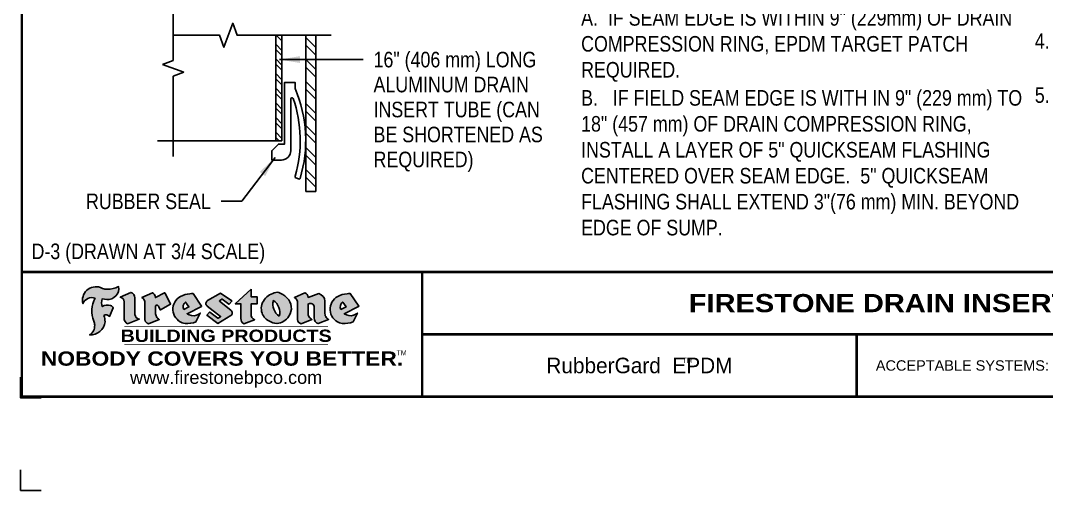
# Model space of a CAD drawing. Header units: inches. Extents: x 277.4 to 297.5, y 131.3 to 148.
# Drawn here: x 277.45 to 289.81, y 131.26 to 136.92 of the extents above; entities that cross this region are included whole.
import ezdxf
from ezdxf.enums import TextEntityAlignment as Align

# ---------------------------------------------------------------- set-up
doc = ezdxf.new("R2010")
doc.units = ezdxf.units.IN
doc.header["$MEASUREMENT"] = 0
doc.layers.get('0').update_dxf_attribs({"linetype": 'CONTINUOUS'})
doc.layers.get('DEFPOINTS').update_dxf_attribs({"linetype": 'CONTINUOUS'})
for name, color, linetype in [('FSBP-ACCESSORY-FIRESTONE', 7, 'CONTINUOUS'), ('FSBP-ACCESSORY-OTHER', 7, 'CONTINUOUS'), ('FSBP-ANNO-NOTE', 7, 'CONTINUOUS'), ('FSBP-TTLB', 7, 'CONTINUOUS'), ('FSBP-TTLB-BORDER', 7, 'CONTINUOUS'), ('FSBP-TTLB-TEXT', 7, 'CONTINUOUS')]:
    doc.layers.add(name, color=color, linetype=linetype)
doc.styles.add('FSBP_ARIAL', font='arial.ttf')
doc.styles.add('FSBP_ARIAL_BOLD', font='')
doc.styles.add('FSBP_ARIAL_NAR', font='ARIALN.TTF')
doc.styles.add('FSBP_BANKGOTHIC', font='bgothm.ttf')
doc.styles.get('FSBP_ARIAL_BOLD').set_extended_font_data('Arial Black')
doc.dimstyles.new('FSBP-LEADER', dxfattribs={"dimtxt": 0.1875, "dimasz": 0.25, "dimexe": 0.0625, "dimexo": 0.125, "dimgap": 0.125, "dimtad": 0, "dimtih": 1, "dimtoh": 1, "dimdec": 4, "dimzin": 0, "dimdsep": 46, "dimlunit": 4, "dimtxsty": 'FSBP_ARIAL_NAR', "dimcen": 0.09375, "dimclrd": 256, "dimclre": 256, "dimclrt": 256, "dimadec": 0, "dimazin": 0, "dimtfac": 1, "dimtdec": 4, "dimtofl": 0, "dimtmove": 0, "dimatfit": 3, "dimfxl": 1, "dimtolj": 1, "dimtzin": 0, "dimlwd": -1, "dimlwe": -1, "dimarcsym": 0})

# ---------------------------------------------------------------- blocks, each defined once
blk = doc.blocks.new('TTLB-EPDM_1')
at = {"layer": 'FSBP-TTLB-TEXT'}
h = blk.add_hatch(color=1, dxfattribs=at)
edge = h.paths.add_edge_path()
edge.add_arc((1.037309769669573, -0.1982514792917306), 0.1319107607348553, 264.0410451462098, 370.3106169565175)
edge.add_arc((1.027551646585694, 0.1214293576525799), 0.3273056962876235, 270.05058356628535, 295.23459397187514, ccw=False)
edge.add_arc((1.022801957313345, -0.06680179986895154), 0.1391656561713503, 249.3281275763668, 272.0749124149863, ccw=False)
edge.add_line((0.9736743133014443, -0.1970076156048179), (0.9474927838574558, -0.1852745150568325))
edge.add_arc((0.8939498971398288, -0.3394262635682071), 0.1631857907024099, 70.84590087378872, 194.3325259843273)
edge.add_arc((0.8444260109029493, -0.4259936440910768), 0.1179914261095279, 70.96950098067128, 156.9641407594482, ccw=False)
edge.add_arc((1.153141409296894, -0.4684497516079468), 0.3110405457095052, 150.3231137483159, 203.2084295854517)
edge.add_arc((0.7562495500622943, -0.6412608153899899), 0.1218587156617311, 0.8849157075190988, 24.34668939894999, ccw=False)
edge.add_arc((0.7493781665697374, -0.6475258110744375), 0.1289731377238325, -58.36655102076742, 3.6216782311386737, ccw=False)
edge.add_arc((0.8256699029544474, -0.5792158350996106), 0.1783301886510354, 267.2205474105585, 354.1381621173521)
edge.add_arc((0.7903121048625305, -0.6011409294291745), 0.212787892960859, 0.9996158580669322, 21.00503380861244)
edge.add_arc((1.01880712263941, -0.5666691048185161), 0.05136395668415847, 40.82117713173261, 125.52727787225791, ccw=False)
edge.add_line((1.057676976260041, -0.5330924682126437), (1.102776947655911, -0.4308018311949837))
edge.add_arc((1.040858222524664, -0.4699705673995949), 0.07326744446031509, 32.31675181867256, 66.31481236598174)
edge.add_arc((1.032262518825329, -0.5063316993097662), 0.1102246948011782, 69.8179132332389, 125.254734720681)
edge.add_arc((1.127708877207287, -0.368959353531244), 0.1659710644737306, 164.1569669952081, 196.5811013160487, ccw=False)
edge.add_line((0.9680425188342383, -0.3236487780942383), (1.023615334387159, -0.3294494641845773))
h = blk.add_hatch(color=1, dxfattribs=at)
edge = h.paths.add_edge_path()
edge.add_line((1.275239419159561, -0.6223407783464694), (1.415345367376062, -0.5660418822574371))
edge.add_arc((1.421019305783958, -0.5090099247487757), 0.05731350411836949, 181.9717871001989, 264.31851000495806, ccw=False)
edge.add_line((1.363739737527226, -0.5109819325197265), (1.363412352251203, -0.3102363679013962))
edge.add_arc((1.294263659668751, -0.3103491388303989), 0.06914878453844908, 0.0934405599591014, 72.42834396969012)
edge.add_line((1.315139561173908, -0.2444268274366692), (1.186839444240604, -0.3024209471341379))
edge.add_arc((1.175246268095289, -0.3585110609420917), 0.05727567197445628, -0.017399788185912257, 78.322067691347, ccw=False)
edge.add_line((1.232521937428658, -0.3585284546236807), (1.232574268422297, -0.555126496687123))
edge.add_arc((1.305699496415486, -0.5558575689677219), 0.07312888236350451, 179.4272023230205, 245.3845503102953)
h = blk.add_hatch(color=1, dxfattribs=at)
edge = h.paths.add_edge_path()
edge.add_line((2.763460561272041, -0.2072496393923444), (2.763460561272041, -0.2969520779963801))
edge.add_arc((2.765767478062699, -0.2969520779963943), 0.00230691679065842, 179.9999999996471, 269.9999999996471)
edge.add_line((2.765767478062685, -0.2992589947870528), (2.835417693520355, -0.2992589947870528))
edge.add_arc((2.835417693520355, -0.3015659115777538), 0.002306916790701052, 0, 90, ccw=False)
edge.add_line((2.837724610311056, -0.3015659115777538), (2.837724610311056, -0.3790761307453892))
edge.add_arc((2.83541769352037, -0.3790761307453749), 0.002306916790686842, 269.99999999964706, 359.99999999964706, ccw=False)
edge.add_line((2.835417693520355, -0.3813830475360618), (2.765767478062685, -0.3813830475360618))
edge.add_arc((2.765767478062699, -0.3836899643267202), 0.00230691679065842, 90.00000000035294, 180.0000000003529)
edge.add_line((2.763460561272041, -0.3836899643267344), (2.763460561272041, -0.5033995910642801))
edge.add_arc((2.836735953378943, -0.5071368822038516), 0.07337063740681413, 177.0802527808789, 245.3249543133826)
edge.add_line((2.806105814540615, -0.5738080530967267), (2.674529557384915, -0.6226036013049594))
edge.add_arc((2.708610405062069, -0.564298408791804), 0.06753517344606039, 177.0345319916277, 239.6926428024901, ccw=False)
edge.add_line((2.641165668230087, -0.560804539009709), (2.641165668230087, -0.3836899643267344))
edge.add_arc((2.638858751439429, -0.3836899643267202), 0.00230691679065842, 359.9999999996471, 449.999999999647)
edge.add_line((2.638858751439443, -0.3813830475360618), (2.572857950769389, -0.3813830475360618))
edge.add_line((2.572857950769389, -0.3813830475360618), (2.763460561272041, -0.2072496393923444))
h = blk.add_hatch(color=1, dxfattribs=at)
edge = h.paths.add_edge_path(flags=16)
edge.add_arc((2.940363509127394, -0.4847985213681437), 0.1684614578629418, 344.5558804047865, 417.0140046669545)
edge.add_arc((3.194458079644619, -0.3883534532477785), 0.1684614578629414, 164.5558804047864, 237.0140046669546)
edge = h.paths.add_edge_path()
edge.add_arc((3.069375116502199, -0.4399344555144872), 0.1828726885096673, 136.0914512150047, 191.213418978326)
edge.add_arc((3.064939550433406, -0.4318234379590333), 0.1803148804748503, 194.0167254156723, 240.6663730831859)
edge.add_arc((3.098047041778981, -0.3845058757092554), 0.2378525180183701, 239.2975390661776, 264.2889872773176)
edge.add_arc((3.04884478212623, -0.4190232383793012), 0.203760689247156, 277.1986764832036, 326.503572961274)
edge.add_arc((3.077739326803546, -0.4341046616465112), 0.171374865791709, 325.3768876809902, 406.3828327799087)
edge.add_arc((3.011839488065919, -0.4896144380417797), 0.2571945645850002, 44.28462553519766, 73.82901434867304)
edge.add_arc((3.117152499586992, -0.4983433120546693), 0.2579560664039132, 97.50292863483666, 134.1039137579027)
h = blk.add_hatch(color=1, dxfattribs=at)
edge = h.paths.add_edge_path()
edge.add_line((1.792026821926584, -0.3839679064720229), (1.722158956877934, -0.2518542302253621))
edge.add_arc((1.720119655279638, -0.2529327078887852), 0.002306916790721817, 27.87197133405656, 117.3766794470751)
edge.add_line((1.719058846382097, -0.250884159729182), (1.610638460368705, -0.3070279753467702))
edge.add_arc((1.547088841662962, -0.3061026658494403), 0.06355635479880145, 359.165808011073, 425.8793658831422)
edge.add_line((1.573061729235633, -0.2480956029480268), (1.446879247402876, -0.3051325108639702))
edge.add_arc((1.407812067100189, -0.370357133046621), 0.07602957263902092, -3.441403975725109, 59.07992244284969, ccw=False)
edge.add_line((1.483704536400296, -0.3749210150788969), (1.483704536400296, -0.5723838140635706))
edge.add_arc((1.54053746518044, -0.568254406115083), 0.05698275005415228, 184.1557352478595, 255.3066498366543)
edge.add_line((1.526084036778343, -0.6233736605654059), (1.657291340682093, -0.570650514527486))
edge.add_arc((1.688298576827198, -0.5021390388423987), 0.0752015358480571, 207.5160880841914, 245.649226723163, ccw=False)
edge.add_arc((1.721050197024907, -0.4914488168456328), 0.1093332836229113, 179.4823365255141, 204.5537900001094, ccw=False)
edge.add_line((1.611721375809452, -0.4904610114968335), (1.611721375809452, -0.4126404716788983))
edge.add_arc((1.628589765097195, -0.414159299036043), 0.01693662875851176, 28.356188110622725, 174.8549701683585, ccw=False)
edge.add_arc((1.627340435522395, -0.4197189881350504), 0.02111886817708033, 22.216893572439517, 40.10213956426492, ccw=False)
edge.add_line((1.646891420738257, -0.4117336534413738), (1.666638796144639, -0.4549750258192233))
edge.add_arc((1.668737246926742, -0.4540167099035481), 0.002306916790685496, 204.545128184284, 299.6323508190091)
edge.add_line((1.669877862091766, -0.4560219186518992), (1.791128135493295, -0.3870515928837648))
edge.add_line((1.791128135493295, -0.3870515928837648), (1.792026821926584, -0.3839679064720229))
h = blk.add_hatch(color=1, dxfattribs=at)
h.paths.add_polyline_path([(2.063388732080512, -0.2583237030618903, 0.02524281661523788), (2.025024361750752, -0.2610532129309178, 0.1213611957758757), (1.901773912052249, -0.3008158885520373, 0.6151668103976068), (1.93274136141747, -0.6099060679591872, 0.05306812109568645), (1.967936229862175, -0.617865745600497, 0.1150932231766138), (2.099126721549737, -0.5994933789882708), (2.151195569562105, -0.4944891916583316, -0.08755405562188731), (2.104230609512001, -0.5187113292177372, -0.265591761123442), (1.992692314386659, -0.5010701623316862), (2.165347897647223, -0.4141184325909109, 0.4518949533370738), (2.166222728871162, -0.4107679608846269)])
h.paths.add_polyline_path([(2.014217313945437, -0.4188965037300676), (1.951113654018855, -0.4515330109460507, -0.3720533890450154), (1.973177450672722, -0.3607130665457561)], flags=16)
h = blk.add_hatch(color=1, dxfattribs=at)
edge = h.paths.add_edge_path()
edge.add_arc((2.260407392426802, -0.3775796671688782), 0.04152450223225729, 123.20805433950699, 232.2027298779723, ccw=False)
edge.add_line((2.237665217914071, -0.3428366421988329), (2.393535971665983, -0.2540943745380986))
edge.add_arc((2.394677353533142, -0.2560991469722482), 0.002306916790741334, 55.64644466176611, 119.65426054492559, ccw=False)
edge.add_line((2.395979141996861, -0.2541946229174954), (2.531809646140459, -0.3470380726374032))
edge.add_arc((2.530468902927946, -0.3489153772789875), 0.002306916790700397, -42.731101238422525, 54.4661353739603, ccw=False)
edge.add_line((2.532163440279987, -0.3504807552658491), (2.498457913851155, -0.3869673252714421))
edge.add_arc((2.496763376499139, -0.3854019472845934), 0.002306916790672934, 233.7527076894875, 317.26889876138785, ccw=False)
edge.add_line((2.495399362263356, -0.38726241234572), (2.413849913492982, -0.3274738082119626))
edge.add_arc((2.412485899257181, -0.3293342732731342), 0.002306916790720064, 53.75270768979358, 124.4135619297835)
edge.add_line((2.41118211687575, -0.3274311136421062), (2.382933981293377, -0.346782838468144))
edge.add_arc((2.38423776367478, -0.3486859980991606), 0.002306916790694898, 124.4135619293799, 231.8459020253626)
edge.add_line((2.382812599816248, -0.3505000469010184), (2.519899969301207, -0.4581994452042721))
edge.add_arc((2.494247019847682, -0.4908523236374461), 0.04152450223225742, -55.21225898295222, 51.84590202520428, ccw=False)
edge.add_line((2.517938320565804, -0.5249552055672808), (2.364434947484597, -0.6179520922513717))
edge.add_arc((2.36323960192349, -0.6159790200102006), 0.002306916790726996, 233.2955624372927, 301.20872157023314, ccw=False)
edge.add_line((2.361860787187538, -0.6178285429225383), (2.231266621301074, -0.5204709167214361))
edge.add_arc((2.232647938930649, -0.5186232623475259), 0.002306916790697672, 135.5134179846393, 233.21798691998708, ccw=False)
edge.add_line((2.231002150870836, -0.5170067083764565), (2.262839375599356, -0.4845937328397696))
edge.add_arc((2.264485163659225, -0.4862102868108537), 0.002306916790748497, 53.0352839999411, 135.513417985369, ccw=False)
edge.add_line((2.265872365996302, -0.4843670465239001), (2.361834678328762, -0.5565872257804898))
edge.add_arc((2.363221880665761, -0.5547439854936304), 0.002306916790627066, 233.0352840000685, 302.2362632414394)
edge.add_line((2.36445241715569, -0.5566953042850713), (2.39428499383348, -0.5378823484768844))
edge.add_arc((2.393054457343549, -0.5359310296853765), 0.002306916790685166, 302.2362632406177, 412.2027298768422)
edge.add_line((2.394468296066179, -0.5341081404551886), (2.234958295420142, -0.4103916733127022))
h = blk.add_hatch(color=1, dxfattribs=at)
edge = h.paths.add_edge_path()
edge.add_line((3.322690228557462, -0.5721896537377091), (3.322690228557462, -0.3749210150788969))
edge.add_arc((3.246797759257384, -0.3703571330465745), 0.076029572638996, 356.5585960242387, 419.0799224428129)
edge.add_line((3.285864939560099, -0.3051325108639702), (3.412047421392799, -0.2480956029480268))
edge.add_arc((3.386074533820159, -0.3061026658494941), 0.06355635479883807, 0.3962622833877276, 65.87936588318718, ccw=False)
edge.add_line((3.449629368605429, -0.3056631084210863), (3.580526418688805, -0.2593848434574539))
edge.add_arc((3.555744121700958, -0.3530904070730321), 0.09692726601172152, 2.366977007666776, 75.18615851992018, ccw=False)
edge.add_line((3.652588689330287, -0.3490873311063041), (3.652588689330287, -0.4883770011386872))
edge.add_arc((3.761877549389556, -0.4914934052703811), 0.1093332836229047, 178.3666365323574, 204.5537900000422)
edge.add_arc((3.729125929191727, -0.5021836272670953), 0.07520153584796169, 207.5160880841711, 245.2240541443093)
edge.add_line((3.697611150971852, -0.5704631245385627), (3.572585913552643, -0.6207021253773775))
edge.add_arc((3.59534718600759, -0.5526356419907701), 0.07177131519198746, 180.3328587115751, 251.51018566665869, ccw=False)
edge.add_line((3.523577081955409, -0.5530525936986663), (3.523577081955409, -0.4153032515383615))
edge.add_arc((3.486319529276879, -0.4148773504126441), 0.0372599868942854, 359.3450650296066, 449.0500281941028)
edge.add_arc((3.482769874121713, -0.4419622099033496), 0.06447454900600783, 86.29402372314017, 119.8211331593848)
edge.add_line((3.450707067966732, -0.3860252459975726), (3.450707067966732, -0.4904610114968335))
edge.add_arc((3.560035889182251, -0.491448816845647), 0.1093332836229751, 179.4823365255069, 204.5537900001023)
edge.add_arc((3.527284268984408, -0.5021390388424952), 0.07520153584796385, 207.5160880841699, 245.6492267231416)
edge.add_line((3.496277032839316, -0.570650514527486), (3.365069728935509, -0.6233736605654059))
edge.add_arc((3.37950248606194, -0.5682868177318081), 0.05694615642555727, 183.9298782390169, 255.318496325343, ccw=False)
h = blk.add_hatch(color=1, dxfattribs=at)
h.paths.add_polyline_path([(3.957695472291277, -0.2583237030618903, 0.02524281661523822), (3.919331101961575, -0.2610532129309178, 0.1085638477195505), (3.807890832595604, -0.2939221658134414, 0.6425897848490651), (3.827048101628293, -0.6099060679591872, 0.05306812109569052), (3.862242970072884, -0.617865745600497, 0.1150932231766133), (3.993433461760503, -0.5994933789882708), (4.045502309772871, -0.4944891916583316, -0.08755405562189084), (3.998537349722767, -0.5187113292177372, -0.2655917611234366), (3.886999054597368, -0.5010701623316862), (4.059654637857989, -0.4141184325909109, 0.4518949533370731), (4.060529469081928, -0.4107679608846269)])
h.paths.add_polyline_path([(3.90852405415626, -0.4188965037300676), (3.845420394229677, -0.4515330109460507, -0.3720533890450147), (3.867484190883488, -0.3607130665457561)], flags=16)
at = {"layer": 'DEFPOINTS', "color": 1}
blk.add_lwpolyline([(0.234375, -1.515625), (-0.015625, -1.515625), (-0.015625, -1.265625)], dxfattribs=at)
at = {"layer": 'DEFPOINTS', "linetype": 'Continuous', "ltscale": 1.75}
blk.add_lwpolyline([(-0.015625, -2.380833333333342), (-0.015625, -2.630833333333342), (0.234375, -2.630833333333342)], dxfattribs=at)
at = {"layer": 'FSBP-TTLB', "const_width": 0.03125}
for points in [[(0, 0), (0, -1.5), (20, -1.5), (20, 0), (0, 0)], [(4.825208527206769, 0), (4.825208527206769, -0.75)], [(4.825208527206769, -0.75), (15.84028770518938, -0.75)], [(4.825208527206769, -0.75), (4.825208527206769, -1.5)]]:
    blk.add_lwpolyline(points, dxfattribs=at)
at = {"layer": 'FSBP-TTLB-BORDER', "const_width": 0.03125}
blk.add_lwpolyline([(20, 0), (20, 13), (0, 13), (0, 0)], dxfattribs=at)
at = {"layer": 'FSBP-TTLB-TEXT', "color": 1}
blk.add_line((0.7358432058323388, -0.379822754145593), (0.7358432058323388, -0.379822754145593), dxfattribs=at)
for points in [[(1.023615323725323, -0.3294494630716969, 0.5000510906601082), (1.167090420776901, -0.1746414942047778, -0.1103304102359608), (1.027840608309816, -0.2058762110801382, -0.09957876667165425), (0.9736743133014443, -0.1970076156048179), (0.9474927838574558, -0.1852745150568325, 0.5978159689075124), (0.7358432058323388, -0.379822754145593, -0.3938834584182213), (0.8828996422548698, -0.3144510229727047, 0.2349406564350952), (0.86727108227484, -0.5910237178633082, -0.1027304183841549), (0.8780937320133262, -0.6393788197974146, -0.2772692352614086), (0.8170223912655956, -0.7573362346216896, 0.3985429150902959), (1.003067614090241, -0.5974286950643517, 0.0875124847930418), (0.9889600163401155, -0.5248671157293501, -0.3874031597924062), (1.057676976260041, -0.5330924682126437), (1.102776947655911, -0.4308018311949837, 0.1494423498871741), (1.07029056398062, -0.4028746979725923, 0.2467195073738216), (0.9686394281704906, -0.4163228904100862, -0.1424285161541127), (0.9680425188342383, -0.3236487780942383), (1.023615334387159, -0.3294494641845773)], [(2.763460561272041, -0.2072496393923444), (2.763460561272041, -0.2969520779963801, 0.4142135623730958), (2.765767478062685, -0.2992589947870528), (2.835417693520355, -0.2992589947870528, -0.414213562373095), (2.837724610311056, -0.3015659115777538), (2.837724610311056, -0.3790761307453892, -0.4142135623730938), (2.835417693520355, -0.3813830475360618), (2.765767478062685, -0.3813830475360618, 0.4142135623730958), (2.763460561272041, -0.3836899643267344), (2.763460561272041, -0.5033995910642801, 0.3068985753588853), (2.806105814540615, -0.5738080530967267), (2.674529557384915, -0.6226036013049594, -0.2804194150632976), (2.641165668230087, -0.560804539009709), (2.641165668230087, -0.3836899643267344, 0.414213562373095), (2.638858751439443, -0.3813830475360618), (2.572857950769389, -0.3813830475360618), (2.763460561272041, -0.2072496393923444)], [(2.166222728871162, -0.4107679608846269), (2.063388732080512, -0.2583237030618903, 0.02524281661523788), (2.025024361750752, -0.2610532129309178, 0.1085638477195265), (1.913584092384895, -0.2939221658134414, 0.6425897848491228), (1.93274136141747, -0.6099060679591872, 0.05306812109568648), (1.967936229862175, -0.617865745600497, 0.1150932231766137), (2.099126721549737, -0.5994933789882708), (2.151195569562105, -0.4944891916583316, -0.0875540556218873), (2.104230609512001, -0.5187113292177372, -0.2655917611234418), (1.992692314386659, -0.5010701623316862), (2.165347897647223, -0.4141184325909109)], [(4.060529469081928, -0.4107679608846269), (3.957695472291277, -0.2583237030618903, 0.02524281661523788), (3.919331101961575, -0.2610532129309178, 0.1085638477195265), (3.807890832595604, -0.2939221658134414, 0.6425897848491228), (3.827048101628293, -0.6099060679591872, 0.05306812109568648), (3.862242970072884, -0.617865745600497, 0.1150932231766137), (3.993433461760503, -0.5994933789882708), (4.045502309772871, -0.4944891916583316, -0.0875540556218873), (3.998537349722767, -0.5187113292177372, -0.2655917611234418), (3.886999054597368, -0.5010701623316862), (4.059654637857989, -0.4141184325909109)], [(4.059654637857989, -0.4141184325909109, 0.4518949533370731), (4.060529469081928, -0.4107679608846269, 0.4518949533370731)]]:
    blk.add_lwpolyline(points, format="xyb", dxfattribs=at)
for points in [[(1.275239419159561, -0.6223407783464694), (1.415345367376062, -0.5660418822574371, -0.3756100036733062), (1.363739737527226, -0.5109819325197265), (1.363412352251203, -0.3102363679013962, 0.3265360292958048), (1.315139561173908, -0.2444268274366692), (1.186839444240604, -0.3024209471341379, -0.3557863980845349), (1.232521937428658, -0.3585284546236807), (1.232574268422297, -0.555126496687123, 0.2960110723418457)], [(2.937624918725987, -0.3131105398334029, 0.2452625673097023), (2.889993533867141, -0.4754966266250307, 0.2064059665179019), (2.976604338974084, -0.5890186876871866, 0.1094800500670344), (3.074378098474654, -0.6211778035979165, 0.2185147641853038), (3.218764944843201, -0.5314757029352819, 0.3689489483072479), (3.195959963110113, -0.3100352223135445, 0.1296305888694145), (3.0834694040758, -0.242595816912754, 0.1610736375384317)], [(1.792026821926584, -0.3839679064720229), (1.722158956877934, -0.2518542302253621, 0.4116839150163434), (1.719058846382097, -0.250884159729182), (1.610638460368705, -0.3070279753467702, 0.2996033003794034), (1.573061729235633, -0.2480956029480268), (1.446879247402876, -0.3051325108639702, -0.2797757560995365), (1.483704536400296, -0.3749210150788969), (1.483704536400296, -0.5723838140635706, 0.320828638474519), (1.526084036778343, -0.6233736605654059), (1.657291340682093, -0.570650514527486, -0.1679398621276611), (1.621603752698661, -0.5368819723450571, -0.1098333365370753), (1.611721375809452, -0.4904610114968335), (1.611721375809452, -0.4126404716788983, -0.743334502655012), (1.64349420176768, -0.4061152228778298, -0.07819791644735608), (1.646891420738257, -0.4117336534413738), (1.666638796144639, -0.4549750258192233, 0.4404648714563479), (1.669877862091766, -0.4560219186518992), (1.791128135493295, -0.3870515928837648)], [(1.951113654018855, -0.4515330109460507), (2.014217313945437, -0.4188965037300676), (1.973177450672722, -0.3607130665457561, 0.3720533890450154)], [(2.234958295420142, -0.4103916733127022, -0.5150044486718882), (2.237665217914071, -0.3428366421988329), (2.393535971665983, -0.2540943745380986, -0.2867822934100265), (2.395979141996861, -0.2541946229174954), (2.531809646140459, -0.3470380726374032, -0.4515027974650387), (2.532163440279987, -0.3504807552658491), (2.498457913851155, -0.3869673252714421, -0.3814439164929681), (2.495399362263356, -0.38726241234572), (2.413849913492982, -0.3274738082119626, 0.3184718635035665), (2.41118211687575, -0.3274311136421062), (2.382933981293377, -0.346782838468144, 0.5064094529656681), (2.382812599816248, -0.3505000469010184), (2.519899969301207, -0.4581994452042721, -0.5043597839115849), (2.517938320565804, -0.5249552055672808), (2.364434947484597, -0.6179520922513717, -0.3053163970316367), (2.361860787187538, -0.6178285429225383), (2.231266621301074, -0.5204709167214361, -0.4541703869768119), (2.231002150870836, -0.5170067083764565), (2.262839375599356, -0.4845937328397696, -0.3762644290664977), (2.265872365996302, -0.4843670465239001), (2.361834678328762, -0.5565872257804898, 0.3114700032088108), (2.36445241715569, -0.5566953042850713), (2.39428499383348, -0.5378823484768844, 0.520381097387146), (2.394468296066179, -0.5341081404551886)], [(3.10274193015772, -0.5296595419651595, 0.3271311138286319), (3.032079658614293, -0.3434924326507627, 0.3271311138286322)], [(3.322690228557462, -0.5721896537377091), (3.322690228557462, -0.3749210150788969, 0.2797757560995341), (3.285864939560099, -0.3051325108639702), (3.412047421392799, -0.2480956029480268, -0.2937618496109166), (3.449629368605429, -0.3056631084210863), (3.580526418688805, -0.2593848434574539, -0.3288760160581939), (3.652588689330287, -0.3490873311063041), (3.652588689330287, -0.4883770011386872, 0.114762897203527), (3.662431105063263, -0.536926560769686, 0.166032965990522), (3.697611150971852, -0.5704631245385627), (3.572585913552643, -0.6207021253773775, -0.3209557512194564), (3.523577081955409, -0.5530525936986663), (3.523577081955409, -0.4153032515383615, 0.4127061514896111), (3.48693727661589, -0.3776224848030694, 0.1473421876160361), (3.450707067966732, -0.3860252459975726), (3.450707067966732, -0.4904610114968335, 0.1098333365370753), (3.460589444855941, -0.5368819723450855, 0.1679398621276611), (3.496277032839316, -0.570650514527486), (3.365069728935509, -0.6233736605654059, -0.3219729545308964), (3.322690228557462, -0.5721896537377091, 29.1476284739)], [(3.845420394229677, -0.4515330109460507), (3.90852405415626, -0.4188965037300676), (3.867484190883488, -0.3607130665457561, 0.3720533890450154)]]:
    blk.add_lwpolyline(points, format="xyb", close=True, dxfattribs=at)
at = {"layer": 'FSBP-TTLB-TEXT'}
for points, const_width in [([(1.233926579809207, -0.6584455781731435), (3.691229482685259, -0.6584455781731577)], 0.0078125), ([(10.06152282927678, -0.75), (10.06152282927678, -1.5)], 0.03125), ([(1.233926579809207, -0.8761560960495984), (3.691229482685259, -0.8761560960495842)], 0.0078125)]:
    blk.add_lwpolyline(points, dxfattribs=dict(at, const_width=const_width))
at = {"layer": 'FSBP-TTLB-TEXT', "color": 1}
for centre, start, end in [((1.789987520328282, -0.3850463841354355), 299.6323508193319, 27.87197133380463), ((2.164310260790558, -0.412058050385383), 296.7304547840455, 34.00233684987403)]:
    blk.add_arc(centre, 0.00230691679068068, start, end, dxfattribs=at)
at = {"layer": 'FSBP-TTLB-TEXT', "lineweight": 18, "style": 'FSBP_ARIAL_BOLD'}
blk.add_text('BUILDING PRODUCTS', height=0.1484375, dxfattribs=at).set_placement((2.462578031247233, -0.7673008371113639), align=Align.MIDDLE_CENTER)
at = {"layer": 'FSBP-TTLB-TEXT', "color": 1}
for s, height, style, p in [('NOBODY COVERS YOU BETTER.', 0.171875, 'FSBP_ARIAL_BOLD', (2.412604263603384, -1.041650450587369)), ('TM', 0.0625, 'FSBP_BANKGOTHIC', (4.576671173373001, -0.9725745042934193))]:
    blk.add_text(s, height=height, dxfattribs=dict(at, style=style)).set_placement(p, align=Align.MIDDLE_CENTER)
at = {"layer": 'FSBP-TTLB-TEXT'}
for s, height, style, p in [('RubberGard  EPDM', 0.1875, 'FSBP_BANKGOTHIC', (7.443365678241776, -1.125)), ('TM', 0.0625, 'FSBP_BANKGOTHIC', (8.023397742165457, -1.062518816683806)), ('www.firestonebpco.com', 0.15625, 'FSBP_ARIAL', (2.462578031247233, -1.268657306740124))]:
    blk.add_text(s, height=height, dxfattribs=dict(at, style=style)).set_placement(p, align=Align.MIDDLE_CENTER)
at = {"layer": 'FSBP-TTLB-TEXT', "style": 'FSBP_ARIAL'}
blk.add_text('ACCEPTABLE SYSTEMS:', height=0.125, dxfattribs=at).set_placement((10.29281281591562, -1.125), align=Align.MIDDLE_LEFT)
at = {"layer": 'FSBP-TTLB-TEXT'}
for tag, height, style, p in [('MAXIMUM_WARRANTY', 0.1875, 'FSBP_ARIAL_BOLD', (18.03987100774941, 0.2240244307510579)), ('ACCPT_SYSTEMS', 0.21875, 'FSBP_ARIAL', (12.49438170418193, -1.125))]:
    blk.add_attdef(tag, text='', height=height, dxfattribs=dict(at, style=style)).set_placement(p, align=Align.MIDDLE_LEFT)
for tag, height, style, p in [('DETAIL_DESCP_LINE_1', 0.21875, 'FSBP_ARIAL_BOLD', (10.33118450231211, -0.3736318192489421)), ('ISSUE_REV_DATE', 0.21875, 'FSBP_ARIAL', (16.84069633627263, -0.7282559425942452)), ('DETAIL_NUMBER', 0.4375, 'FSBP_ARIAL', (18.91941590748775, -0.8931630692489421))]:
    blk.add_attdef(tag, text='', height=height, dxfattribs=dict(at, style=style)).set_placement(p, align=Align.MIDDLE_CENTER)

msp = doc.modelspace()

# ---------------------------------------------------------------- hatches: boundary and pattern name
at = {"layer": 'FSBP-ACCESSORY-FIRESTONE'}
h = msp.add_hatch(dxfattribs=at)
h.set_pattern_fill('STEEL', color=256, angle=90, style=0)
h.set_pattern_definition([(135, (-27.61229041570664, 1.4210854715202e-14), (-0.08838834764831845, -0.08838834764831843), []), (135, (-27.67479041570664, 1.4210854715202e-14), (-0.08838834764831845, -0.08838834764831843), [])])
h.paths.add_polyline_path([(280.5978555355625, 136.7430550356432), (280.5228555355625, 136.7430550356432), (280.5228555355625, 135.4693217725754), (280.5978555355625, 135.4693217725754)])
h.paths.add_polyline_path([(280.5228555355624, 137.1717230032939), (280.5978555355624, 137.1717230032939), (280.5978555355624, 141.4800697236559), (280.5228555355624, 141.4800697236559)])
h.paths.add_polyline_path([(280.5041055355624, 141.6118945376524, -0.4142135623730951), (280.8791055355624, 141.9868945376524), (284.3478555355624, 141.9868945376524), (284.3478555355624, 142.0993945376524), (280.8113391341806, 142.0993945376524, 0.3743131464203256), (280.3869180355624, 141.6118945376525), (280.3869180355624, 141.2398714904757, 0.4903143948260744), (280.5041055355624, 141.3306445376524)])
h.paths.add_polyline_path([(284.5353555355625, 142.0993945376524), (284.5353555355624, 141.9868945376524), (285.4728555355624, 141.9868945376524), (285.4728555355624, 142.0993945376524), (285.4259805355624, 142.0993945376524)])
h.paths.add_polyline_path([(285.6603555355624, 141.9868945376524), (286.0353555355624, 141.9868945376524), (286.0353555355624, 142.0993945376524), (285.6603555355624, 142.0993945376524)])
at = {"layer": 'FSBP-ACCESSORY-OTHER'}
h = msp.add_hatch(dxfattribs=at)
h.set_pattern_fill('STEEL', color=9, scale=1.5, angle=90, style=0)
h.set_pattern_definition([(135, (-27.61229041570664, 1.4210854715202e-14), (-0.1325825214724777, -0.1325825214724776), []), (135, (-27.70604041570664, 1.4210854715202e-14), (-0.1325825214724777, -0.1325825214724776), [])])
h.paths.add_polyline_path([(281.004247682228, 136.7430550356432), (280.8843690768726, 136.7430550356432), (280.8843690768728, 135.4939775281976, -0.00549796364222693), (280.8843690768728, 135.4590616097133), (280.8843690768728, 134.8612112032913), (281.0042476822281, 134.8612112032913)])
h.paths.add_polyline_path([(281.0042476822279, 137.9837409386335), (281.0299753083527, 137.967287358836), (281.0470921009743, 137.967287358836), (281.0470921009742, 137.9946213170011), (281.004100786257, 138.0345607254374), (281.004100786257, 138.3014201933647), (281.0468306333291, 138.2855635921464), (281.0752321971153, 138.2968167317864), (281.0026023755218, 138.3530821964269), (281.0026023755218, 138.5383314694666), (281.1232510174584, 138.5383314694666), (281.1232510174584, 138.6681903097293), (280.8843690768725, 138.6681903097293), (280.8843690768726, 137.1717230032939), (281.004247682228, 137.1717230032939), (281.0042476822279, 137.5624310138992), (281.2628305633834, 137.5624310138992), (281.2628305633834, 137.6583018966127), (281.0042476822279, 137.6583018966127)])
h.paths.add_polyline_path([(281.0174336290858, 137.6583018966127), (281.2502915937079, 137.6583018966127), (281.3669505476565, 138.737391417263, -0.3893932454479313), (281.5389672049989, 138.8883978757482), (282.1563422345107, 138.8882887692088, 0.4212451895017548), (282.299382734088, 139.0347446451576, -0.4386904289420326), (282.4673099099291, 139.1968464432786, 0.3540416658020528), (282.9749461745078, 139.5603820063661), (283.0458400567094, 140.0254576142608, -0.2918938974226595), (283.2122896429655, 140.2155139466366), (284.2769496580589, 140.5492759290775), (284.2769496580589, 140.7681445376524), (283.2952555903661, 140.4577274411488, -0.05640854897811456), (283.1297168331931, 140.4252796055579), (282.671112920062, 140.3881150199126, 0.3543972428215234), (282.5360133045775, 140.228165483854), (282.5203690154358, 139.4537963480678, -0.3917099456367084), (282.3483230016741, 139.3109386399453), (282.3333609707385, 139.3109386399453, 0.3318360600119199), (282.2053258706682, 139.2042920201021, -0.3472753179657326), (282.062880675018, 139.0921735183578), (281.330913241252, 139.0933928999627, 0.3779964598731414), (281.181484345778, 138.9615940423184)])
h.paths.add_polyline_path([(284.3020510895954, 139.2774700645634), (284.3020510895954, 139.3778757907092), (282.8805435892327, 139.3778757907093, -0.0760420456563667), (282.7690391981482, 139.2774700645634)])

# ---------------------------------------------------------------- linework, layer by layer
at = {"layer": 'DEFPOINTS'}
msp.add_line((280.8843690768728, 134.8612112032913), (281.0042476822281, 134.8612112032913), dxfattribs=at)
at = {"layer": 'FSBP-ACCESSORY-FIRESTONE', "linetype": 'Continuous'}
for p, q in [((279.2853555355623, 136.4367735438144), (279.2853555355624, 139.7513035774433)), ((279.1565675315254, 136.3898985438144), (279.2853555355624, 136.4367735438144)), ((279.4141435395993, 136.2961485438144), (279.1565675315254, 136.3898985438144)), ((279.2853555355624, 136.2492735438144), (279.4141435395993, 136.2961485438144)), ((279.2853555355623, 135.2818217725754), (279.2853555355624, 136.2492735438144))]:
    msp.add_line(p, q, dxfattribs=at)
at = {"layer": 'FSBP-ACCESSORY-FIRESTONE'}
msp.add_line((280.5978555355625, 135.4693217725754), (279.0978555355625, 135.4693217725754), dxfattribs=at)
at = {"layer": 'FSBP-ACCESSORY-FIRESTONE', "linetype": 'Continuous'}
msp.add_lwpolyline([(281.191747682228, 136.7430550356432), (280.0570623566466, 136.7430550356432), (280.0043279816466, 136.8879415401848), (279.8988592316466, 136.5981685311017), (279.8461248566466, 136.7430550356432), (279.2853555355625, 136.7430550356432)], dxfattribs=at)
at = {"layer": 'FSBP-ACCESSORY-FIRESTONE'}
for points in [[(280.5228555355625, 135.4693217725754), (280.5228555355625, 136.7430550356432)], [(280.5978555355625, 136.7430550356432), (280.5978555355625, 135.4693217725754)]]:
    msp.add_lwpolyline(points, dxfattribs=at)
msp.add_lwpolyline([(280.756808509449, 136.0988151656614), (280.756808509449, 136.1738151656614), (280.629308509449, 136.1738151656614), (280.629308509449, 135.4313151656614), (280.554308509449, 135.4313151656614), (280.4747589965655, 135.3517656527779), (280.4747589965655, 135.239265652778), (280.591808509449, 135.239265652778, 0.4142135623730451), (280.704308509449, 135.3517656527779), (280.704308509449, 135.9755829183695, -0.8440405449054214), (280.7326483272258, 135.9804111258366, -0.1573798132633484), (280.7557846390444, 135.0457859451411, 0.4273157050685609), (280.7633661313079, 135.0254745988061), (280.7974817521645, 135.0108133837034, 0.3933080262731516), (280.8167244869055, 135.0176974350038, 0.1760104077430474), (280.756808509449, 136.1002745650401)], format="xyb", dxfattribs=at)
at = {"layer": 'FSBP-ACCESSORY-OTHER', "color": 9, "linetype": 'Continuous'}
for p, q in [((280.8843690768728, 134.8612112032913), (280.8843690768726, 136.7430550356432)), ((281.0042476822281, 134.8612112032913), (281.004247682228, 136.7430550356432))]:
    msp.add_line(p, q, dxfattribs=at)

# ---------------------------------------------------------------- block references
ref = msp.add_blockref('TTLB-EPDM_1', (277.462701130455, 133.8892954964355))
ref.add_attrib('DETAIL_DESCP_LINE_1', 'FIRESTONE DRAIN INSERT', dxfattribs={"layer": 'FSBP-TTLB-TEXT', "height": 0.21875, "style": 'FSBP_ARIAL_BOLD'}).set_placement((287.7938856327671, 133.5156636771865), align=Align.MIDDLE_CENTER)

# ---------------------------------------------------------------- texts
at = {"layer": 'DEFPOINTS', "style": 'FSBP_ARIAL_NAR'}
msp.add_text('D-3 (DRAWN AT 3/4 SCALE)', height=0.1875, dxfattribs=at).set_placement((277.5798584845295, 134.1392954964355), align=Align.MIDDLE_LEFT)
at = {"layer": 'FSBP-ANNO-NOTE', "style": 'FSBP_ARIAL_NAR'}
for s, p in [('16" (406 mm) LONG', (281.7017062617553, 136.4493458713114)), ('ALUMINUM DRAIN', (281.7017062617553, 136.1485646213114)), ('INSERT TUBE (CAN', (281.7017062617553, 135.8477833713114)), ('BE SHORTENED AS', (281.7017062617553, 135.5470021213114)), ('REQUIRED)', (281.7017062617553, 135.2462208713114))]:
    msp.add_text(s, height=0.1875, dxfattribs=at).set_placement(p, align=Align.MIDDLE_LEFT)
msp.add_text('RUBBER SEAL', height=0.1875, dxfattribs=at).set_placement((279.7399940681467, 134.7420764352133), align=Align.MIDDLE_RIGHT)
at = {"layer": 'FSBP-ANNO-NOTE', "char_height": 0.1875, "attachment_point": 1, "style": 'FSBP_ARIAL_NAR'}
for s, width, heights, insert in [('\\A1;\\pi-0.375,l0.375,t0.1875,0.375;NOTES\\P1.   REFER TO FIRESTONE WEBSITE FOR THE MOST \\P\\pi0;CURRENT INFORMATION.\\P\\pi-0.375;{\\H0.083333x;\\P\\pt0.375;}2.    HOLE IN MEMBRANE SHOULD EXTEND A MINIMUM OF 1/2"\\P\\pi0;(13 mm) BEYOND CLAMPING RING AND SHOULD NOT BE SMALLER THAN THE DIAMETER OF THE LEADER PIPE.\\P\\pi-0.375;{\\H0.083333x;\\P}3.   INSULATION ADJACENT TO DRAIN TO BE APPROPRIATE FIRESTONE INSULATION WITH APPROPRIATE BONDING SURFACE.\\P{\\H0.083333x;\\P}4.   FIRESTONE WATERBLOCK MIN. OF 1/2 OF 10 OZ (295ML) TUBE PER 4" DRAIN.  USE ADDITIONAL WATERBLOCK FOR LARGER DRAINS.\\P{\\H0.083333x;  \\P}5.   IN REROOF APPLICATIONS:\\P      -REMOVE EXISTING FLASHING DOWN TO METAL BOWL.\\P      -REPAIR OR REPLACE BROKEN DRAIN COMPONENTS.\\P\\pi0;-DRILL AND TAP BROKEN DRAINS BOLTS AND\\P REPLACE IF NECESSARY.', 7.520092781980566, [5.840595966055831], (289.6714860985442, 139.345236202935)), ('\\A1;\\pt4.6875;{\\fArial Narrow|b1|i0|c0|p34;\\LSUMP AREA FIELD SEAM REQUIREMENTS\\fArial Narrow|b0|i0|c0|p34;:\\P\\pi-0.375,l0.375,t0.375;}A.  IF SEAM EDGE IS WITHIN 9" (229mm) OF DRAIN COMPRESSION RING, EPDM TARGET PATCH REQUIRED.\\P{\\H0.083333x;\\P}B.   IF FIELD SEAM EDGE IS WITH IN 9" (229 mm) TO 18" (457 mm) OF DRAIN COMPRESSION RING, INSTALL A LAYER OF 5" QUICKSEAM FLASHING CENTERED OVER SEAM EDGE.  5" QUICKSEAM FLASHING SHALL EXTEND 3"(76 mm) MIN. BEYOND EDGE OF SUMP. ', 5.500076995864219, [3.301917317603499], (284.2035653961502, 137.3581028071767))]:
    msp.add_mtext_dynamic_manual_height_columns(s, width=width, gutter_width=23.08110225731588, heights=heights, dxfattribs=dict(at, insert=insert))

# ---------------------------------------------------------------- leaders
at = {"layer": 'FSBP-ANNO-NOTE'}
for points in [[(280.5665491033067, 136.4493458713114), (281.5767062617553, 136.4493458713114)], [(280.5146282466712, 135.2700190157952), (280.1149940681467, 134.7420764352133), (279.8649940681467, 134.7420764352133)]]:
    msp.add_leader(points, dimstyle='FSBP-LEADER', dxfattribs=at)

doc.saveas('drawing.dxf')
